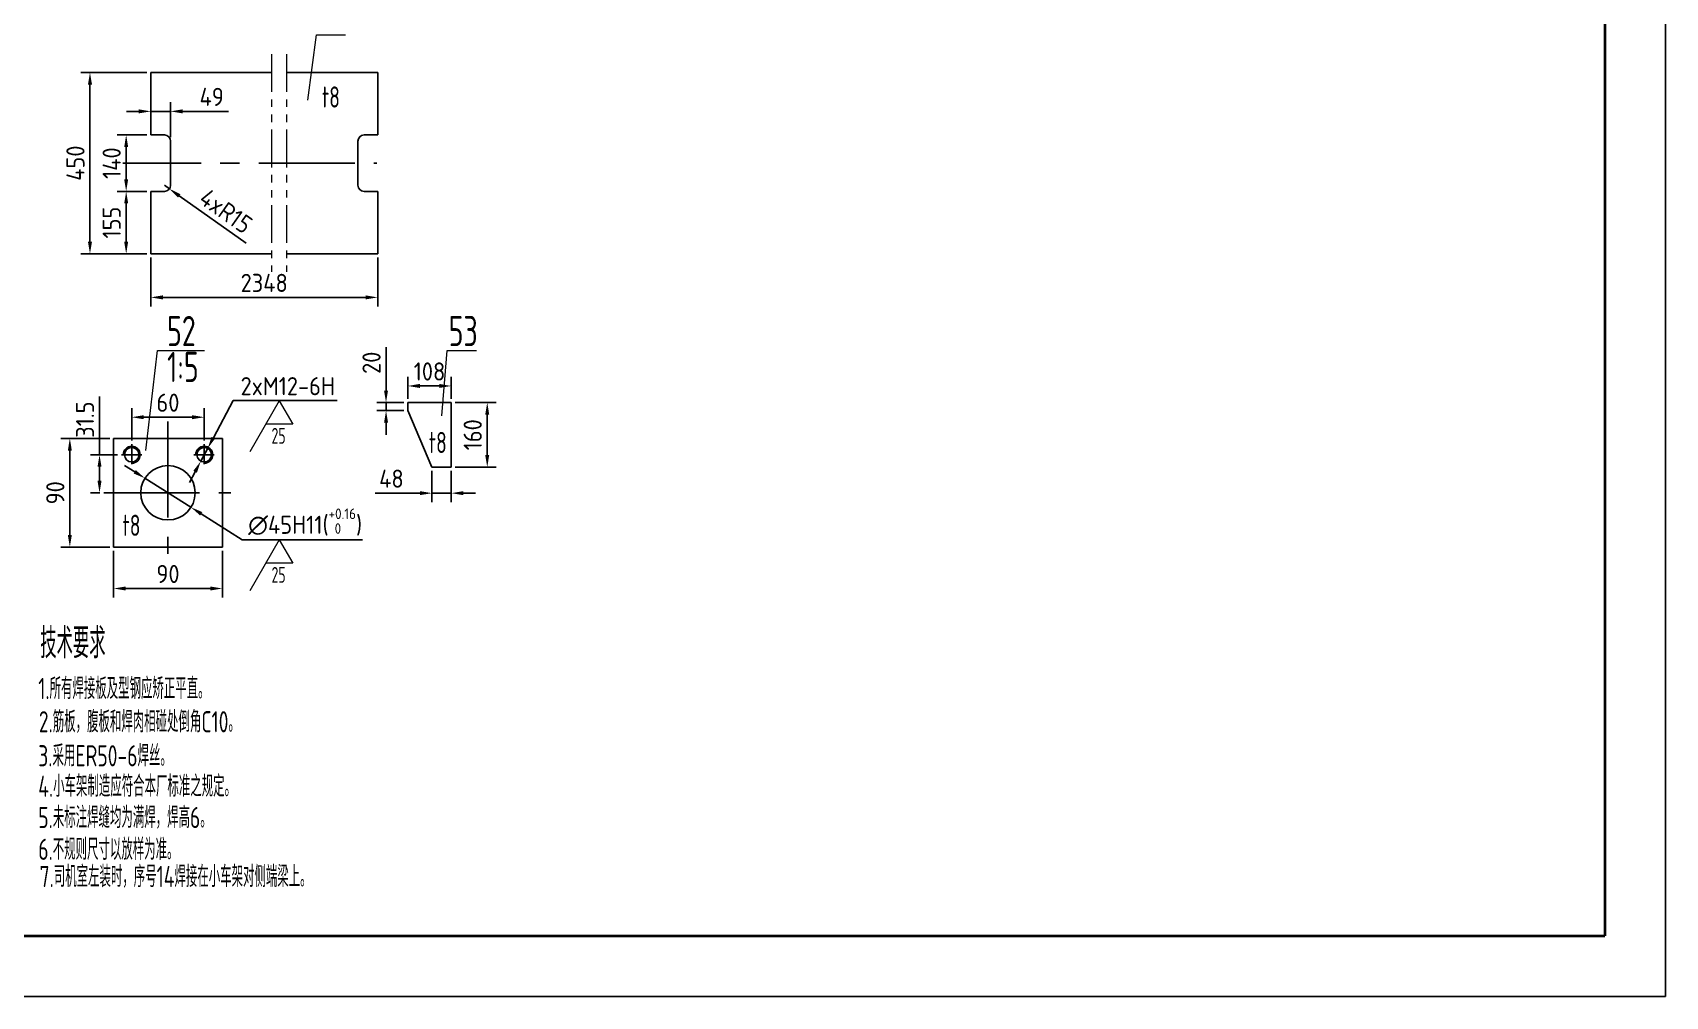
# Model space of a CAD drawing. Header units: millimetres. Extents: x 1747 to 2588, y -325 to 269.
# Drawn here: x 2317.7 to 2587.7, y -324.6 to -165.1 of the extents above; entities that cross this region are included whole.
import ezdxf
from ezdxf.enums import TextEntityAlignment as Align

# ---------------------------------------------------------------- set-up
doc = ezdxf.new("R2010")
doc.units = ezdxf.units.MM
doc.linetypes.add('CENTER', pattern=[50.8, 31.75, -6.35, 6.35, -6.35])
doc.linetypes.add('PHANTOM', pattern=[2.5, 1.25, -0.25, 0.25, -0.25, 0.25, -0.25])
for name, color, linetype, lineweight in [('1粗实线', 7, 'Continuous', 35), ('5双点画线', 4, 'PHANTOM', 18), ('6标注', 6, 'Continuous', 18)]:
    doc.layers.add(name, color=color, linetype=linetype, lineweight=lineweight)
doc.layers.add('2细实线', color=3, linetype='Continuous')
doc.layers.add('3中心线', color=1, linetype='CENTER')
doc.styles.add('GB字体', font='isocp.shx', dxfattribs={"width": 0.7, "bigfont": 'gbcbig.shx'})
doc.styles.add('wh_1', font='isocp.shx', dxfattribs={"bigfont": 'gbcbig.shx'})
doc.dimstyles.new('ISO-15', dxfattribs={"dimtxt": 3, "dimasz": 2, "dimexe": 1.5, "dimexo": 0.625, "dimgap": 0.9, "dimtad": 1, "dimlfac": 15, "dimdsep": 46, "dimtxsty": 'wh_1', "dimcen": 2.5, "dimadec": 0, "dimazin": 0, "dimtfac": 1, "dimtmove": 0, "dimatfit": 3, "dimfxl": 0.2, "dimtfill": 1, "dimarcsym": 0})
doc.dimstyles.new('ISO-5', dxfattribs={"dimtxt": 3, "dimasz": 2, "dimexe": 1.5, "dimexo": 0.625, "dimgap": 0.9, "dimtad": 1, "dimlfac": 5, "dimdsep": 46, "dimtxsty": 'wh_1', "dimcen": 2.5, "dimadec": 0, "dimazin": 0, "dimtfac": 1, "dimtmove": 0, "dimatfit": 3, "dimfxl": 0.2, "dimtfill": 1, "dimarcsym": 0})
doc.dimstyles.new('ISO-5$3', dxfattribs={"dimtxt": 3, "dimasz": 2, "dimexe": 1.5, "dimexo": 0.625, "dimgap": 0.9, "dimtad": 1, "dimtih": 1, "dimtoh": 1, "dimlfac": 5, "dimdsep": 46, "dimtxsty": 'wh_1', "dimcen": 2.5, "dimadec": 0, "dimazin": 0, "dimtfac": 1, "dimtmove": 0, "dimatfit": 3, "dimfxl": 0.2, "dimtfill": 1, "dimarcsym": 0})

# ---------------------------------------------------------------- blocks, each defined once
blk = doc.blocks.new('WH_图框_A1')
at = {"layer": '1粗实线'}
for p in [(0, 574), (-806, 0)]:
    blk.add_line(p, (0, 0), dxfattribs=at)
at = {"layer": '2细实线'}
for p, q in [((10, 584), (10, -10)), ((10, -10), (-831, -10))]:
    blk.add_line(p, q, dxfattribs=at)
blk = doc.blocks.new('*D88')
at = {"layer": '6标注', "color": 0, "lineweight": -2, "ltscale": 0.2, "transparency": 16777216}
for p, q in [((2336.61, -191.37), (2331.67, -191.37)), ((2333.17, -199.7), (2333.17, -193.37)), ((2336.61, -201.7), (2331.67, -201.7))]:
    blk.add_line(p, q, dxfattribs=at)
at = {"layer": '6标注', "color": 0, "ltscale": 0.2, "transparency": 16777216}
for points in [[(2332.84, -193.37), (2333.5, -193.37), (2333.17, -191.37)], [(2332.84, -199.7), (2333.5, -199.7), (2333.17, -201.7)]]:
    blk.add_solid(points, dxfattribs=at)
at = {"layer": 'Defpoints', "color": 0, "ltscale": 0.2, "transparency": 16777216}
for p in [(2333.17, -191.37), (2337.24, -191.37), (2337.24, -201.7)]:
    blk.add_point(p, dxfattribs=at)
at = {"layer": '6标注', "color": 0, "ltscale": 0.2, "transparency": 16777216, "insert": (2330.77, -196.54), "char_height": 3, "attachment_point": 5, "rotation": 90, "style": 'wh_1', "bg_fill": 3, "box_fill_scale": 1.1, "bg_fill_color": 256, "bg_fill_true_color": 13158600, "bg_fill_transparency": 0}
blk.add_mtext('155', dxfattribs=at)
blk = doc.blocks.new('*D89')
at = {"layer": '6标注', "color": 0, "lineweight": -2, "ltscale": 0.2, "transparency": 16777216}
for p, q in [((2336.61, -182.04), (2331.67, -182.04)), ((2333.17, -189.37), (2333.17, -184.04)), ((2336.61, -191.37), (2331.67, -191.37))]:
    blk.add_line(p, q, dxfattribs=at)
at = {"layer": '6标注', "color": 0, "ltscale": 0.2, "transparency": 16777216}
for points in [[(2332.84, -184.04), (2333.5, -184.04), (2333.17, -182.04)], [(2332.84, -189.37), (2333.5, -189.37), (2333.17, -191.37)]]:
    blk.add_solid(points, dxfattribs=at)
at = {"layer": 'Defpoints', "color": 0, "ltscale": 0.2, "transparency": 16777216}
for p in [(2333.17, -182.04), (2337.24, -182.04), (2337.24, -191.37)]:
    blk.add_point(p, dxfattribs=at)
at = {"layer": '6标注', "color": 0, "ltscale": 0.2, "transparency": 16777216, "insert": (2330.77, -186.7), "char_height": 3, "attachment_point": 5, "rotation": 90, "style": 'wh_1', "bg_fill": 3, "box_fill_scale": 1.1, "bg_fill_color": 256, "bg_fill_true_color": 13158600, "bg_fill_transparency": 0}
blk.add_mtext('140', dxfattribs=at)
blk = doc.blocks.new('*D90')
at = {"layer": '6标注', "color": 0, "lineweight": -2, "ltscale": 0.2, "transparency": 16777216}
for p, q in [((2336.61, -171.7), (2325.68, -171.7)), ((2327.18, -199.7), (2327.18, -173.7)), ((2336.61, -201.7), (2325.68, -201.7))]:
    blk.add_line(p, q, dxfattribs=at)
at = {"layer": '6标注', "color": 0, "ltscale": 0.2, "transparency": 16777216}
for points in [[(2326.85, -173.7), (2327.52, -173.7), (2327.18, -171.7)], [(2326.85, -199.7), (2327.52, -199.7), (2327.18, -201.7)]]:
    blk.add_solid(points, dxfattribs=at)
at = {"layer": 'Defpoints', "color": 0, "ltscale": 0.2, "transparency": 16777216}
for p in [(2327.18, -171.7), (2337.24, -171.7), (2337.24, -201.7)]:
    blk.add_point(p, dxfattribs=at)
at = {"layer": '6标注', "color": 0, "ltscale": 0.2, "transparency": 16777216, "insert": (2324.78, -186.7), "char_height": 3, "attachment_point": 5, "rotation": 90, "style": 'wh_1', "bg_fill": 3, "box_fill_scale": 1.1, "bg_fill_color": 256, "bg_fill_true_color": 13158600, "bg_fill_transparency": 0}
blk.add_mtext('450', dxfattribs=at)
blk = doc.blocks.new('*D91')
at = {"layer": '6标注', "color": 0, "lineweight": -2, "ltscale": 0.2, "transparency": 16777216}
for p, q in [((2335.24, -178.13), (2333.24, -178.13)), ((2337.24, -181.41), (2337.24, -176.63)), ((2337.24, -178.13), (2340.5, -178.13)), ((2340.5, -182.41), (2340.5, -176.63)), ((2342.5, -178.13), (2350.12, -178.13))]:
    blk.add_line(p, q, dxfattribs=at)
at = {"layer": '6标注', "color": 0, "ltscale": 0.2, "transparency": 16777216}
for points in [[(2335.24, -177.79), (2335.24, -178.46), (2337.24, -178.13)], [(2342.5, -177.79), (2342.5, -178.46), (2340.5, -178.13)]]:
    blk.add_solid(points, dxfattribs=at)
at = {"layer": 'Defpoints', "color": 0, "ltscale": 0.2, "transparency": 16777216}
for p in [(2340.5, -178.13), (2337.24, -182.04), (2340.5, -183.04)]:
    blk.add_point(p, dxfattribs=at)
at = {"layer": '6标注', "color": 0, "ltscale": 0.2, "transparency": 16777216, "insert": (2347.31, -175.73), "char_height": 3, "attachment_point": 5, "style": 'wh_1', "bg_fill": 3, "box_fill_scale": 1.1, "bg_fill_color": 256, "bg_fill_true_color": 13158600, "bg_fill_transparency": 0}
blk.add_mtext('49', dxfattribs=at)
blk = doc.blocks.new('*D92')
at = {"layer": '6标注', "color": 0, "lineweight": -2, "ltscale": 0.2, "transparency": 16777216}
for p, q in [((2339.5, -190.37), (2340.32, -190.95)), ((2352.99, -199.92), (2341.95, -192.1))]:
    blk.add_line(p, q, dxfattribs=at)
at = {"layer": '6标注', "color": 0, "ltscale": 0.2, "transparency": 16777216}
blk.add_solid([(2342.15, -191.83), (2341.76, -192.38), (2340.32, -190.95)], dxfattribs=at)
at = {"layer": 'Defpoints', "color": 0, "ltscale": 0.2, "transparency": 16777216}
for p in [(2339.5, -190.37), (2340.32, -190.95)]:
    blk.add_point(p, dxfattribs=at)
at = {"layer": '6标注', "color": 0, "ltscale": 0.2, "transparency": 16777216, "insert": (2349.67, -194.63), "char_height": 3, "attachment_point": 5, "rotation": 324.6993, "style": 'wh_1', "bg_fill": 3, "box_fill_scale": 1.1, "bg_fill_color": 256, "bg_fill_true_color": 13158600, "bg_fill_transparency": 0}
blk.add_mtext('4xR15', dxfattribs=at)
blk = doc.blocks.new('*D93')
at = {"layer": '6标注', "color": 0, "lineweight": -2, "ltscale": 0.2, "transparency": 16777216}
for p, q in [((2337.24, -202.33), (2337.24, -210.42)), ((2374.77, -202.33), (2374.77, -210.42)), ((2339.24, -208.92), (2372.77, -208.92))]:
    blk.add_line(p, q, dxfattribs=at)
at = {"layer": '6标注', "color": 0, "ltscale": 0.2, "transparency": 16777216}
for points in [[(2339.24, -208.58), (2339.24, -209.25), (2337.24, -208.92)], [(2372.77, -208.58), (2372.77, -209.25), (2374.77, -208.92)]]:
    blk.add_solid(points, dxfattribs=at)
at = {"layer": 'Defpoints', "color": 0, "ltscale": 0.2, "transparency": 16777216}
for p in [(2337.24, -201.7), (2374.77, -201.7), (2374.77, -208.92)]:
    blk.add_point(p, dxfattribs=at)
at = {"layer": '6标注', "color": 7, "ltscale": 0.2, "transparency": 16777216, "insert": (2356, -206.52), "char_height": 3, "attachment_point": 5, "style": 'wh_1', "bg_fill": 3, "box_fill_scale": 1.1, "bg_fill_color": 256, "bg_fill_true_color": 13158600, "bg_fill_transparency": 0}
blk.add_mtext('2348', dxfattribs=at)
blk = doc.blocks.new('*D77')
at = {"layer": '6标注', "color": 0, "lineweight": -2, "ltscale": 0.2, "transparency": 16777216}
for p, q in [((2334.08, -232.6), (2334.08, -227.25)), ((2336.08, -228.75), (2344.08, -228.75)), ((2346.08, -232.6), (2346.08, -227.25))]:
    blk.add_line(p, q, dxfattribs=at)
at = {"layer": '6标注', "color": 0, "ltscale": 0.2, "transparency": 16777216}
for points in [[(2336.08, -228.42), (2336.08, -229.08), (2334.08, -228.75)], [(2344.08, -228.42), (2344.08, -229.08), (2346.08, -228.75)]]:
    blk.add_solid(points, dxfattribs=at)
at = {"layer": 'Defpoints', "color": 0, "ltscale": 0.2, "transparency": 16777216}
for p in [(2346.08, -228.75), (2334.08, -233.22), (2346.08, -233.22)]:
    blk.add_point(p, dxfattribs=at)
at = {"layer": '6标注', "color": 0, "ltscale": 0.2, "transparency": 16777216, "insert": (2340.08, -226.35), "char_height": 3, "attachment_point": 5, "style": 'wh_1', "bg_fill": 3, "box_fill_scale": 1.1, "bg_fill_color": 256, "bg_fill_true_color": 13158600, "bg_fill_transparency": 0}
blk.add_mtext('60', dxfattribs=at)
blk = doc.blocks.new('*D78')
at = {"layer": '6标注', "color": 0, "lineweight": -2, "ltscale": 0.2, "transparency": 16777216}
for p, q in [((2328.76, -234.96), (2328.76, -225.33)), ((2331.76, -234.96), (2327.26, -234.96)), ((2328.76, -239.26), (2328.76, -236.96)), ((2328.82, -241.26), (2327.26, -241.26))]:
    blk.add_line(p, q, dxfattribs=at)
at = {"layer": '6标注', "color": 0, "ltscale": 0.2, "transparency": 16777216}
for points in [[(2328.43, -236.96), (2329.09, -236.96), (2328.76, -234.96)], [(2328.43, -239.26), (2329.09, -239.26), (2328.76, -241.26)]]:
    blk.add_solid(points, dxfattribs=at)
at = {"layer": 'Defpoints', "color": 0, "ltscale": 0.2, "transparency": 16777216}
for p in [(2328.76, -234.96), (2332.39, -234.96), (2329.45, -241.26)]:
    blk.add_point(p, dxfattribs=at)
at = {"layer": '6标注', "color": 0, "ltscale": 0.2, "transparency": 16777216, "insert": (2326.36, -229.15), "char_height": 3, "attachment_point": 5, "rotation": 90, "style": 'wh_1', "bg_fill": 3, "box_fill_scale": 1.1, "bg_fill_color": 256, "bg_fill_true_color": 13158600, "bg_fill_transparency": 0}
blk.add_mtext('31.5', dxfattribs=at)
blk = doc.blocks.new('去除材料粗糙度数值（反向）')
at = {"layer": '6标注', "ltscale": 0.5}
for p, q in [((-0.01, -0.02), (6.49, 11.24)), ((-0.01, -0.02), (-3.01, 5.17)), ((-3.01, 5.17), (2.99, 5.17))]:
    blk.add_line(p, q, dxfattribs=at)
at = {"layer": '6标注', "ltscale": 0.5, "style": 'GB字体', "width": 0.7}
blk.add_attdef('B', text='', height=3.5, rotation=180, dxfattribs=at).set_placement((0.15, 7.73), align=Align.MIDDLE)
blk = doc.blocks.new('*D79')
at = {"layer": '6标注', "color": 0, "lineweight": -2, "ltscale": 0.2, "transparency": 16777216}
for p, q in [((2350.86, -226.01), (2347.59, -232.14)), ((2368.04, -226.01), (2350.86, -226.01)), ((2345.52, -236.02), (2346.65, -233.9)), ((2344.57, -237.78), (2343.63, -239.54))]:
    blk.add_line(p, q, dxfattribs=at)
at = {"layer": '6标注', "color": 0, "ltscale": 0.2, "transparency": 16777216}
for points in [[(2347.3, -231.98), (2347.88, -232.29), (2346.65, -233.9)], [(2344.28, -237.62), (2344.87, -237.94), (2345.52, -236.02)]]:
    blk.add_solid(points, dxfattribs=at)
at = {"layer": 'Defpoints', "color": 0, "ltscale": 0.2, "transparency": 16777216}
for p in [(2346.65, -233.9), (2345.52, -236.02)]:
    blk.add_point(p, dxfattribs=at)
at = {"layer": '6标注', "color": 7, "ltscale": 0.2, "transparency": 16777216, "insert": (2359.9, -223.61), "char_height": 3, "attachment_point": 5, "style": 'wh_1', "bg_fill": 3, "box_fill_scale": 1.1, "bg_fill_color": 256, "bg_fill_true_color": 13158600, "bg_fill_transparency": 0}
blk.add_mtext('2xM12-6H', dxfattribs=at)
blk = doc.blocks.new('*D80')
at = {"layer": '6标注', "color": 0, "lineweight": -2, "ltscale": 0.2, "transparency": 16777216}
for p, q in [((2330.46, -232.26), (2322.35, -232.26)), ((2323.85, -234.26), (2323.85, -248.26)), ((2330.46, -250.26), (2322.35, -250.26))]:
    blk.add_line(p, q, dxfattribs=at)
at = {"layer": '6标注', "color": 0, "ltscale": 0.2, "transparency": 16777216}
for points in [[(2323.52, -234.26), (2324.18, -234.26), (2323.85, -232.26)], [(2323.52, -248.26), (2324.18, -248.26), (2323.85, -250.26)]]:
    blk.add_solid(points, dxfattribs=at)
at = {"layer": 'Defpoints', "color": 0, "ltscale": 0.2, "transparency": 16777216}
for p in [(2331.08, -232.26), (2323.85, -250.26), (2331.08, -250.26)]:
    blk.add_point(p, dxfattribs=at)
at = {"layer": '6标注', "color": 0, "ltscale": 0.2, "transparency": 16777216, "insert": (2321.45, -241.26), "char_height": 3, "attachment_point": 5, "rotation": 90, "style": 'wh_1', "bg_fill": 3, "box_fill_scale": 1.1, "bg_fill_color": 256, "bg_fill_true_color": 13158600, "bg_fill_transparency": 0}
blk.add_mtext('90', dxfattribs=at)
blk = doc.blocks.new('*D81')
at = {"layer": '6标注', "color": 0, "lineweight": -2, "ltscale": 0.2, "transparency": 16777216}
for p, q in [((2331.08, -250.88), (2331.08, -258.6)), ((2349.08, -250.88), (2349.08, -258.6)), ((2333.08, -257.1), (2347.08, -257.1))]:
    blk.add_line(p, q, dxfattribs=at)
at = {"layer": '6标注', "color": 0, "ltscale": 0.2, "transparency": 16777216}
for points in [[(2333.08, -256.77), (2333.08, -257.43), (2331.08, -257.1)], [(2347.08, -256.77), (2347.08, -257.43), (2349.08, -257.1)]]:
    blk.add_solid(points, dxfattribs=at)
at = {"layer": 'Defpoints', "color": 0, "ltscale": 0.2, "transparency": 16777216}
for p in [(2331.08, -250.26), (2349.08, -250.26), (2349.08, -257.1)]:
    blk.add_point(p, dxfattribs=at)
at = {"layer": '6标注', "color": 0, "ltscale": 0.2, "transparency": 16777216, "insert": (2340.08, -254.7), "char_height": 3, "attachment_point": 5, "style": 'wh_1', "bg_fill": 3, "box_fill_scale": 1.1, "bg_fill_color": 256, "bg_fill_true_color": 13158600, "bg_fill_transparency": 0}
blk.add_mtext('90', dxfattribs=at)
blk = doc.blocks.new('*D82')
at = {"layer": '6标注', "color": 0, "lineweight": -2, "ltscale": 0.2, "transparency": 16777216}
for p, q in [((2334.59, -237.79), (2332.9, -236.72)), ((2336.28, -238.85), (2343.89, -243.66)), ((2352.38, -249.03), (2345.58, -244.73)), ((2372.27, -249.03), (2352.38, -249.03))]:
    blk.add_line(p, q, dxfattribs=at)
at = {"layer": '6标注', "color": 0, "ltscale": 0.2, "transparency": 16777216}
for points in [[(2334.76, -237.5), (2334.41, -238.07), (2336.28, -238.85)], [(2345.75, -244.45), (2345.4, -245.01), (2343.89, -243.66)]]:
    blk.add_solid(points, dxfattribs=at)
at = {"layer": 'Defpoints', "color": 0, "ltscale": 0.2, "transparency": 16777216}
for p in [(2336.28, -238.85), (2343.89, -243.66)]:
    blk.add_point(p, dxfattribs=at)
at = {"layer": '6标注', "color": 0, "ltscale": 0.2, "transparency": 16777216, "insert": (2362.77, -246.1), "char_height": 3, "attachment_point": 5, "style": 'wh_1', "bg_fill": 3, "box_fill_scale": 1.1, "bg_fill_color": 256, "bg_fill_true_color": 13158600, "bg_fill_transparency": 0}
blk.add_mtext('∅45H11({\\H0.58333x;\\S+0.16^  0;\\H1.7143x;)}', dxfattribs=at)
blk = doc.blocks.new('*D83')
at = {"layer": '6标注', "color": 0, "lineweight": -2, "ltscale": 0.2, "transparency": 16777216}
for p, q in [((2379.74, -225.71), (2379.74, -222.08)), ((2384.94, -223.58), (2381.74, -223.58)), ((2386.94, -225.71), (2386.94, -222.08))]:
    blk.add_line(p, q, dxfattribs=at)
at = {"layer": '6标注', "color": 0, "ltscale": 0.2, "transparency": 16777216}
for points in [[(2381.74, -223.24), (2381.74, -223.91), (2379.74, -223.58)], [(2384.94, -223.24), (2384.94, -223.91), (2386.94, -223.58)]]:
    blk.add_solid(points, dxfattribs=at)
at = {"layer": 'Defpoints', "color": 0, "ltscale": 0.2, "transparency": 16777216}
for p in [(2379.74, -226.33), (2386.94, -226.33)]:
    blk.add_point(p, dxfattribs=at)
at = {"layer": '6标注', "color": 0, "ltscale": 0.2, "transparency": 16777216, "insert": (2383.34, -221.18), "char_height": 3, "attachment_point": 5, "style": 'wh_1', "bg_fill": 3, "box_fill_scale": 1.1, "bg_fill_color": 256, "bg_fill_true_color": 13158600, "bg_fill_transparency": 0}
blk.add_mtext('108', dxfattribs=at)
at = {"layer": 'Defpoints', "color": 0, "ltscale": 0.2, "transparency": 16777216}
blk.add_point((2379.74, -223.58), dxfattribs=at)
blk = doc.blocks.new('*D84')
at = {"layer": '6标注', "color": 0, "lineweight": -2, "ltscale": 0.2, "transparency": 16777216}
for p, q in [((2387.57, -226.33), (2394.39, -226.33)), ((2392.89, -228.33), (2392.89, -235)), ((2387.57, -237), (2394.39, -237))]:
    blk.add_line(p, q, dxfattribs=at)
at = {"layer": '6标注', "color": 0, "ltscale": 0.2, "transparency": 16777216}
for points in [[(2392.55, -228.33), (2393.22, -228.33), (2392.89, -226.33)], [(2392.55, -235), (2393.22, -235), (2392.89, -237)]]:
    blk.add_solid(points, dxfattribs=at)
at = {"layer": 'Defpoints', "color": 0, "ltscale": 0.2, "transparency": 16777216}
for p in [(2386.94, -226.33), (2386.94, -237), (2392.89, -237)]:
    blk.add_point(p, dxfattribs=at)
at = {"layer": '6标注', "color": 0, "ltscale": 0.2, "transparency": 16777216, "insert": (2390.49, -231.66), "char_height": 3, "attachment_point": 5, "rotation": 90, "style": 'wh_1', "bg_fill": 3, "box_fill_scale": 1.1, "bg_fill_color": 256, "bg_fill_true_color": 13158600, "bg_fill_transparency": 0}
blk.add_mtext('160', dxfattribs=at)
blk = doc.blocks.new('*D85')
at = {"layer": '6标注', "color": 0, "lineweight": -2, "ltscale": 0.2, "transparency": 16777216}
for p, q in [((2383.74, -237.62), (2383.74, -242.82)), ((2386.94, -237.62), (2386.94, -242.82)), ((2381.74, -241.32), (2374.34, -241.32)), ((2386.94, -241.32), (2383.74, -241.32)), ((2388.94, -241.32), (2390.94, -241.32))]:
    blk.add_line(p, q, dxfattribs=at)
at = {"layer": '6标注', "color": 0, "ltscale": 0.2, "transparency": 16777216}
for points in [[(2381.74, -240.99), (2381.74, -241.65), (2383.74, -241.32)], [(2388.94, -240.99), (2388.94, -241.65), (2386.94, -241.32)]]:
    blk.add_solid(points, dxfattribs=at)
at = {"layer": 'Defpoints', "color": 0, "ltscale": 0.2, "transparency": 16777216}
for p in [(2383.74, -237), (2386.94, -237), (2386.94, -241.32)]:
    blk.add_point(p, dxfattribs=at)
at = {"layer": '6标注', "color": 0, "ltscale": 0.2, "transparency": 16777216, "insert": (2377.04, -238.92), "char_height": 3, "attachment_point": 5, "style": 'wh_1', "bg_fill": 3, "box_fill_scale": 1.1, "bg_fill_color": 256, "bg_fill_true_color": 13158600, "bg_fill_transparency": 0}
blk.add_mtext('48', dxfattribs=at)
blk = doc.blocks.new('*D86')
at = {"layer": '6标注', "color": 0, "lineweight": -2, "ltscale": 0.2, "transparency": 16777216}
for p, q in [((2376.15, -224.33), (2376.15, -217.15)), ((2379.12, -226.33), (2374.65, -226.33)), ((2376.15, -227.66), (2376.15, -226.33)), ((2379.12, -227.66), (2374.65, -227.66)), ((2376.15, -229.66), (2376.15, -231.66))]:
    blk.add_line(p, q, dxfattribs=at)
at = {"layer": '6标注', "color": 0, "ltscale": 0.2, "transparency": 16777216}
for points in [[(2375.82, -224.33), (2376.48, -224.33), (2376.15, -226.33)], [(2375.82, -229.66), (2376.48, -229.66), (2376.15, -227.66)]]:
    blk.add_solid(points, dxfattribs=at)
at = {"layer": 'Defpoints', "color": 0, "ltscale": 0.2, "transparency": 16777216}
for p in [(2379.74, -226.33), (2376.15, -227.66), (2379.74, -227.66)]:
    blk.add_point(p, dxfattribs=at)
at = {"layer": '6标注', "color": 0, "ltscale": 0.2, "transparency": 16777216, "insert": (2373.75, -219.74), "char_height": 3, "attachment_point": 5, "rotation": 90, "style": 'wh_1', "bg_fill": 3, "box_fill_scale": 1.1, "bg_fill_color": 256, "bg_fill_true_color": 13158600, "bg_fill_transparency": 0}
blk.add_mtext('20', dxfattribs=at)

msp = doc.modelspace()

# ---------------------------------------------------------------- linework, layer by layer
at = {"ltscale": 0.2}
for p, q in [((2337.23743, -182.03673), (2337.23743, -171.70339)), ((2357.20045, -171.70339), (2337.23743, -171.70339)), ((2374.77196, -171.70339), (2359.67932, -171.70339)), ((2374.77196, -171.70339), (2374.77196, -182.03673)), ((2339.50409, -182.03673), (2337.23743, -182.03673)), ((2340.50409, -183.03673), (2340.50409, -190.37006)), ((2371.50529, -190.37006), (2371.50529, -183.03673)), ((2372.50529, -182.03673), (2374.77196, -182.03673)), ((2339.50409, -191.37006), (2337.23743, -191.37006)), ((2337.23743, -201.70339), (2337.23743, -191.37006)), ((2372.50529, -191.37006), (2374.77196, -191.37006)), ((2374.77196, -191.37006), (2374.77196, -201.70339)), ((2337.23743, -201.70339), (2357.20045, -201.70339)), ((2359.67932, -201.70339), (2374.77196, -201.70339)), ((2379.74459, -226.33011), (2386.94459, -226.33011))]:
    msp.add_line(p, q, dxfattribs=at)
for p, q in [((2379.74459, -226.33011), (2379.74459, -227.66344)), ((2386.94459, -226.33011), (2386.94459, -236.99677)), ((2379.74459, -227.66344), (2383.74459, -236.99677)), ((2331.08186, -232.25827), (2331.08186, -250.25827)), ((2349.08186, -232.25827), (2331.08186, -232.25827)), ((2349.08186, -250.25827), (2349.08186, -232.25827)), ((2331.08186, -250.25827), (2349.08186, -250.25827))]:
    msp.add_line(p, q)
at = {"color": 7, "linetype": 'Continuous'}
msp.add_line((2386.94459, -236.99677), (2383.74459, -236.99677), dxfattribs=at)
for centre, radius in [((2334.08186, -234.95827), 1.2), ((2346.08186, -234.95827), 1.2), ((2346.08186, -234.95827), 1.2), ((2340.08186, -241.25827), 4.5)]:
    msp.add_circle(centre, radius)
at = {"ltscale": 0.2}
for centre, start, end in [((2339.50409, -183.03673), 0, 90), ((2372.50529, -183.03673), 90, 180), ((2339.50409, -190.37006), 270, 0), ((2372.50529, -190.37006), 180, 270)]:
    msp.add_arc(centre, 1, start, end, dxfattribs=at)
at = {"layer": '2细实线', "linetype": 'Continuous'}
for centre in [(2334.08186, -234.95827), (2346.08186, -234.95827)]:
    msp.add_arc(centre, 1.4, 270, 180, dxfattribs=at)
at = {"layer": '3中心线', "ltscale": 0.5}
for p, q in [((2329.69001, -186.70339), (2374.65115, -186.70339)), ((2334.08186, -233.22147), (2334.08186, -236.51077)), ((2346.08186, -233.22147), (2346.08186, -236.51077)), ((2332.38556, -234.95827), (2335.73369, -234.95827)), ((2344.38556, -234.95827), (2347.73369, -234.95827)), ((2329.44704, -241.25827), (2350.47033, -241.25827))]:
    msp.add_line(p, q, dxfattribs=at)
at = {"layer": '5双点画线', "linetype": 'PHANTOM', "ltscale": 5}
for p, q in [((2357.20045, -168.64822), (2357.20045, -205.26861)), ((2359.67932, -168.64822), (2359.67932, -205.26861))]:
    msp.add_line(p, q, dxfattribs=at)
at = {"layer": '6标注', "ltscale": 0.2, "flags": 128}
msp.add_lwpolyline([(2363.21443, -176.25003), (2364.62901, -165.4494), (2369.45072, -165.4494)], dxfattribs=at)

# ---------------------------------------------------------------- block references
at = {"layer": '2细实线', "lineweight": 0}
msp.add_blockref('WH_图框_A1', (2577.74535, -314.60487), dxfattribs=at)
at = {"layer": '2细实线', "xscale": 0.75, "yscale": 0.75, "zscale": 0.75, "rotation": 180}
msp.add_blockref('去除材料粗糙度数值（反向）', (2358.48591, -226.028), dxfattribs=at).add_auto_attribs({'B': '25'})

# ---------------------------------------------------------------- texts
at = {"layer": '2细实线', "style": 'wh_1', "width": 0.75}
for s, height, p in [('技术要求', 5, (2318.95716, -268.63969)), ('1.所有焊接板及型钢应矫正平直。', 3.5, (2318.62628, -275.3976)), ('2.筋板，腹板和焊肉相碰处倒角C10。', 3.5, (2318.7215, -280.90261)), ('3.采用ER50-6焊丝。', 3.5, (2318.62628, -286.53294)), ('4.小车架制造应符合本厂标准之规定。', 3.5, (2318.62628, -291.57355)), ('5.未标注焊缝均为满焊，焊高6。', 3.5, (2318.62628, -296.74889)), ('6.不规则尺寸以放样为准。', 3.5, (2318.62628, -302.0137)), ('7.司机室左装时，序号14焊接在小车架对侧端梁上。', 3.5, (2318.85069, -306.51236))]:
    msp.add_text(s, height=height, dxfattribs=at).set_placement(p)
at = {"layer": '6标注', "ltscale": 0.2, "style": 'wh_1', "width": 0.75}
for s, height, p in [('t8', 3.5, (2367.03701, -177.5026)), ('52', 5, (2342.30054, -216.9886)), ('53', 5, (2388.91664, -216.9886))]:
    msp.add_text(s, height=height, dxfattribs=at).set_placement(p, align=Align.CENTER)

# ---------------------------------------------------------------- next in the draw order: dimensions: what is measured, and where the dimension line sits
at = {"layer": '6标注', "ltscale": 0.2}
for base, p1, p2, dimstyle, picture, middle in [((2333.17134, -191.37006), (2337.23743, -201.70339), (2337.23743, -191.37006), 'ISO-15', '*D88', (2330.77134, -196.53673)), ((2328.76085, -234.95827), (2329.44704, -241.25827), (2332.38556, -234.95827), 'ISO-5', '*D78', (2326.36085, -229.14614))]:
    dim = msp.add_linear_dim(base=base, p1=p1, p2=p2, angle=90, dimstyle=dimstyle, dxfattribs=at)
    dim.commit()
    dim.dimension.update_dxf_attribs({"geometry": picture, "text_midpoint": middle})
dim = msp.add_radius_dim(center=(2339.50409, -190.37006), mpoint=(2340.32022, -190.94793), text='4x<>', dimstyle='ISO-15', dxfattribs=at)
dim.commit()
dim.dimension.update_dxf_attribs({"geometry": '*D92', "text_midpoint": (2349.67428, -194.63043)})
dim = msp.add_linear_dim(base=(2379.74459, -223.57649), p1=(2386.94459, -226.33011), p2=(2379.74459, -226.33011), dimstyle='ISO-15', dxfattribs=at)
dim.commit()
dim.dimension.update_dxf_attribs({"geometry": '*D83', "text_midpoint": (2383.34459, -221.17649)})
dim = msp.add_linear_dim(base=(2346.08186, -228.74996), p1=(2334.08186, -233.22147), p2=(2346.08186, -233.22147), dimstyle='ISO-5', dxfattribs=at)
dim.commit()
dim.dimension.update_dxf_attribs({"geometry": '*D77', "text_midpoint": (2340.08186, -228.74996), "dimtype": 160})

# ---------------------------------------------------------------- next in the draw order: linework, layer by layer
at = {"layer": '3中心线', "ltscale": 0.5}
msp.add_line((2340.08186, -229.48176), (2340.08186, -251.36121), dxfattribs=at)

# ---------------------------------------------------------------- next in the draw order: dimensions: what is measured, and where the dimension line sits
at = {"layer": '6标注', "ltscale": 0.2}
for base, p1, p2, dimstyle, picture, middle in [((2333.17134, -182.03673), (2337.23743, -191.37006), (2337.23743, -182.03673), 'ISO-15', '*D89', (2330.77134, -186.70339)), ((2392.88718, -236.99677), (2386.94459, -226.33011), (2386.94459, -236.99677), 'ISO-15', '*D84', (2390.48718, -231.66344)), ((2323.85091, -250.25827), (2331.08186, -232.25827), (2331.08186, -250.25827), 'ISO-5', '*D80', (2321.45091, -241.25827))]:
    dim = msp.add_linear_dim(base=base, p1=p1, p2=p2, angle=90, dimstyle=dimstyle, dxfattribs=at)
    dim.commit()
    dim.dimension.update_dxf_attribs({"geometry": picture, "text_midpoint": middle})
dim = msp.add_linear_dim(base=(2376.14843, -227.66344), p1=(2379.74459, -226.33011), p2=(2379.74459, -227.66344), angle=90, dimstyle='ISO-15', dxfattribs=at)
dim.commit()
dim.dimension.update_dxf_attribs({"geometry": '*D86', "text_midpoint": (2376.14843, -219.74083), "dimtype": 160})
dim = msp.add_diameter_dim_2p(p1=(2345.51629, -236.01663), p2=(2346.64743, -233.89991), text='2xM12-6H', dimstyle='ISO-5$3', override={"dimclrt": 7}, dxfattribs=at)
dim.commit()
dim.dimension.update_dxf_attribs({"geometry": '*D79', "text_midpoint": (2359.90098, -226.01139), "dimtype": 163})

# ---------------------------------------------------------------- next in the draw order: linework, layer by layer
at = {"layer": '6标注', "ltscale": 0.2, "flags": 128}
for points in [[(2336.40189, -234.25499), (2338.33018, -217.69223), (2346.11387, -217.69223)], [(2385.35684, -228.53071), (2386.2773, -217.69223), (2391.09901, -217.69223)]]:
    msp.add_lwpolyline(points, dxfattribs=at)

# ---------------------------------------------------------------- next in the draw order: texts
at = {"layer": '6标注', "ltscale": 0.2, "style": 'wh_1', "width": 0.75}
for s, height, p in [('1:5', 5, (2342.54818, -222.92572)), ('t8', 3.5, (2384.71146, -234.67944))]:
    msp.add_text(s, height=height, dxfattribs=at).set_placement(p, align=Align.CENTER)

# ---------------------------------------------------------------- next in the draw order: dimensions: what is measured, and where the dimension line sits
at = {"layer": '6标注', "ltscale": 0.2}
dim = msp.add_linear_dim(base=(2327.1842, -171.70339), p1=(2337.23743, -201.70339), p2=(2337.23743, -171.70339), angle=90, dimstyle='ISO-15', dxfattribs=at)
dim.commit()
dim.dimension.update_dxf_attribs({"geometry": '*D90', "text_midpoint": (2324.7842, -186.70339)})
dim = msp.add_linear_dim(base=(2349.08186, -257.09965), p1=(2331.08186, -250.25827), p2=(2349.08186, -250.25827), dimstyle='ISO-5', dxfattribs=at)
dim.commit()
dim.dimension.update_dxf_attribs({"geometry": '*D81', "text_midpoint": (2340.08186, -254.69965)})

# ---------------------------------------------------------------- next in the draw order: dimensions: what is measured, and where the dimension line sits
dim = msp.add_linear_dim(base=(2340.50409, -178.12787), p1=(2337.23743, -182.03673), p2=(2340.50409, -183.03673), dimstyle='ISO-15', dxfattribs=at)
dim.commit()
dim.dimension.update_dxf_attribs({"geometry": '*D91', "text_midpoint": (2347.31148, -175.72787)})
dim = msp.add_linear_dim(base=(2374.77196, -208.9176), p1=(2337.23743, -201.70339), p2=(2374.77196, -201.70339), text='2348', dimstyle='ISO-15', override={"dimclrt": 7}, dxfattribs=at)
dim.commit()
dim.dimension.update_dxf_attribs({"geometry": '*D93', "text_midpoint": (2356.00469, -206.5173)})
dim = msp.add_diameter_dim_2p(p1=(2336.27763, -238.85455), p2=(2343.88608, -243.66199), text='<>H11({\\H0.58333x;\\S+0.16^  0;\\H1.7143x;)}', dimstyle='ISO-5$3', dxfattribs=at)
dim.commit()
dim.dimension.update_dxf_attribs({"geometry": '*D82', "text_midpoint": (2362.77463, -249.02654), "dimtype": 163})

# ---------------------------------------------------------------- next in the draw order: block references
at = {"layer": '2细实线', "xscale": 0.75, "yscale": 0.75, "zscale": 0.75, "rotation": 180}
msp.add_blockref('去除材料粗糙度数值（反向）', (2358.48591, -249.04315), dxfattribs=at).add_auto_attribs({'B': '25'})

# ---------------------------------------------------------------- next in the draw order: texts
at = {"layer": '6标注', "ltscale": 0.2, "style": 'wh_1', "width": 0.75}
msp.add_text('t8', height=3.5, dxfattribs=at).set_placement((2334.04763, -248.38897), align=Align.CENTER)

# ---------------------------------------------------------------- next in the draw order: dimensions: what is measured, and where the dimension line sits
at = {"layer": '6标注', "ltscale": 0.2}
dim = msp.add_linear_dim(base=(2386.94459, -241.31845), p1=(2383.74459, -236.99677), p2=(2386.94459, -236.99677), dimstyle='ISO-15', dxfattribs=at)
dim.commit()
dim.dimension.update_dxf_attribs({"geometry": '*D85', "text_midpoint": (2377.04459, -241.31845), "dimtype": 160})

doc.saveas('drawing.dxf')
